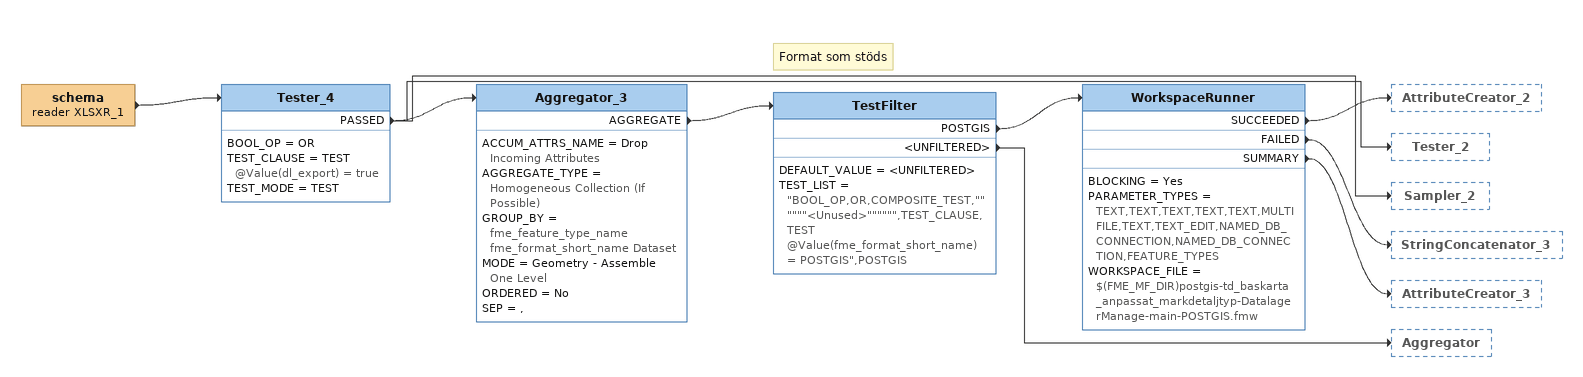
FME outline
schema (reader XLSXR_1)
    -> Tester_4
Tester_4
    BOOL_OP = OR
    TEST_CLAUSE = TEST @Value(dl_export) = true
    TEST_MODE = TEST
    PASSED -> Tester_2
    PASSED -> Aggregator_3
    PASSED -> Sampler_2
Aggregator_3
    ACCUM_ATTRS_NAME = Drop Incoming Attributes
    AGGREGATE_TYPE = Homogeneous Collection (If Possible)
    GROUP_BY = fme_feature_type_name fme_format_short_name Dataset
    MODE = Geometry - Assemble One Level
    ORDERED = No
    SEP = ,
    AGGREGATE -> TestFilter
Note: Format som stöds
TestFilter
    DEFAULT_VALUE = <UNFILTERED>
    TEST_LIST = "BOOL_OP,OR,COMPOSITE_TEST,""""""<Unused>"""""",TEST_CLAUSE,TEST @Value(fme_format_short_name) = POSTGIS",POSTGIS
    POSTGIS -> WorkspaceRunner
    <UNFILTERED> -> Aggregator
WorkspaceRunner
    BLOCKING = Yes
    PARAMETER_TYPES = TEXT,TEXT,TEXT,TEXT,TEXT,MULTIFILE,TEXT,TEXT_EDIT,NAMED_DB_CONNECTION,NAMED_DB_CONNECTION,FEATURE_TYPES
    WORKSPACE_FILE = $(FME_MF_DIR)postgis-td_baskarta_anpassat_markdetaljtyp-DatalagerManage-main-POSTGIS.fmw
    SUCCEEDED -> AttributeCreator_2
    FAILED -> StringConcatenator_3
    SUMMARY -> AttributeCreator_3
